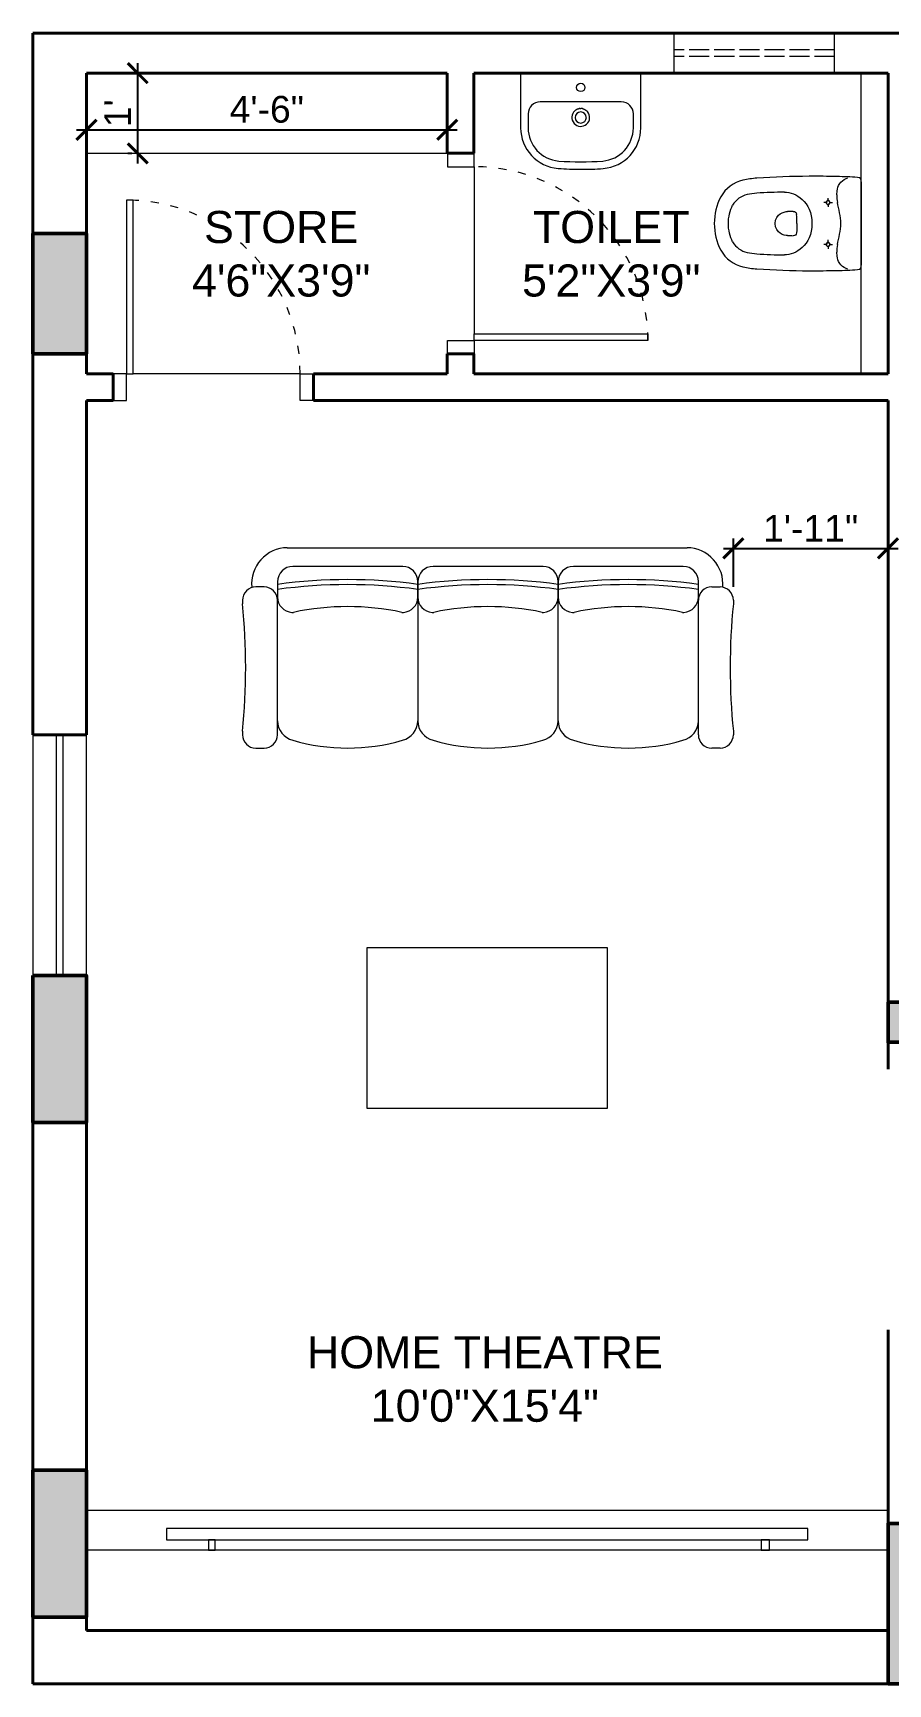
# Model space of a CAD drawing. Header units: inches. Extents: x 4102 to 4399, y 21340 to 21587.
# Drawn here: x 4102.5 to 4230.5, y 21339.9 to 21586.9 of the extents above; entities that cross this region are included whole.
import ezdxf

# ---------------------------------------------------------------- set-up
doc = ezdxf.new("R2010")
doc.units = ezdxf.units.IN
doc.header["$PDMODE"] = 35
doc.header["$PDSIZE"] = 1
doc.linetypes.add('ACAD_ISO02W100', pattern=[15, 12, -3])
doc.linetypes.add('ACAD_ISO03W100', pattern=[30, 12, -18])
for name, color, linetype, lineweight in [('Columns', 6, 'Continuous', 50), ('D & W', 1, 'Continuous', 9), ('Dim Working', 30, 'Continuous', 5), ('Ele', 2, 'Continuous', 18), ('Ele2', 8, 'Continuous', 13), ('FURNITURE', 13, 'Continuous', 5), ('Sanitary', 254, 'Continuous', 5), ('Text', 7, 'Continuous', 20), ('Wall', 5, 'Continuous', 40)]:
    doc.layers.add(name, color=color, linetype=linetype, lineweight=lineweight)
doc.styles.get("Standard").update_dxf_attribs({"font": 'arial.ttf'})
doc.dimstyles.new('Vspan_Standard', dxfattribs={"dimtxt": 4, "dimasz": 3, "dimexe": 1.5, "dimexo": 2, "dimgap": 1, "dimtad": 1, "dimdec": 8, "dimzin": 0, "dimdsep": 46, "dimlunit": 4, "dimtxsty": 'Standard', "dimblk": 'ARCHTICK', "dimcen": 2, "dimdle": 1.5, "dimadec": 0, "dimazin": 0, "dimtfac": 1, "dimtdec": 8, "dimtofl": 0, "dimtmove": 1, "dimatfit": 3, "dimfxl": 1, "dimtolj": 1, "dimtzin": 0, "dimarcsym": 0})

# ---------------------------------------------------------------- blocks, each defined once
blk = doc.blocks.new('_ArchTick')
at = {"color": 0, "linetype": 'ByBlock', "const_width": 0.15}
blk.add_lwpolyline([(-0.5, -0.5), (0.5, 0.5)], dxfattribs=at)
blk = doc.blocks.new('*D21193')
at = {"layer": 'Defpoints', "color": 0}
for p in [(4164.48, 21572.42), (4110.48, 21568.89), (4164.48, 21568.89)]:
    blk.add_point(p, dxfattribs=at)
at = {"layer": 'Dim Working', "color": 0, "lineweight": -2}
for p, q in [((4110.48, 21570.89), (4110.48, 21573.92)), ((4164.48, 21570.89), (4164.48, 21573.92)), ((4108.98, 21572.42), (4165.98, 21572.42))]:
    blk.add_line(p, q, dxfattribs=at)
at = {"layer": 'Dim Working', "color": 0, "lineweight": -2, "xscale": 3, "yscale": 3, "zscale": 3, "rotation": 180}
blk.add_blockref('_ArchTick', (4110.48, 21572.42), dxfattribs=at)
at = {"layer": 'Dim Working', "color": 0, "lineweight": -2, "xscale": 3, "yscale": 3, "zscale": 3}
blk.add_blockref('_ArchTick', (4164.48, 21572.42), dxfattribs=at)
at = {"layer": 'Dim Working', "color": 0, "insert": (4137.48, 21575.46), "char_height": 4, "attachment_point": 5}
blk.add_mtext('\\A1;4\'-6"', dxfattribs=at)
blk = doc.blocks.new('hxdf')
for points in [[(24, -54), (32, -54), (32, -72), (24, -72)], [(321, -72), (313, -72), (313, -54), (321, -54)], [(24, -165), (32, -165), (32, -187), (24, -187)], [(152, -169), (164, -169), (164, -175), (152, -175)], [(248, -169), (266, -169), (266, -175), (248, -175)], [(313, -169), (321, -169), (321, -191), (313, -191)], [(313, -220), (321, -220), (321, -244), (313, -244)], [(24, -239), (32, -239), (32, -261), (24, -261)], [(248, -238), (266, -238), (266, -244), (248, -244)]]:
    blk.add_hatch(color=256).paths.add_polyline_path(points)
at = {"layer": 'Columns'}
for points in [[(24, -54), (32, -54), (32, -72), (24, -72)], [(321, -72), (313, -72), (313, -54), (321, -54)], [(24, -165), (32, -165), (32, -187), (24, -187)], [(152, -169), (164, -169), (164, -175), (152, -175)], [(248, -169), (266, -169), (266, -175), (248, -175)], [(313, -169), (321, -169), (321, -191), (313, -191)], [(313, -220), (321, -220), (321, -244), (313, -244)], [(24, -239), (32, -239), (32, -261), (24, -261)], [(248, -238), (266, -238), (266, -244), (248, -244)]]:
    blk.add_lwpolyline(points, close=True, dxfattribs=at)
blk = doc.blocks.new('*D21205')
at = {"layer": 'Defpoints', "color": 0}
for p in [(4230.48, 21509.79), (4207.33, 21502.02), (4230.48, 21502.02)]:
    blk.add_point(p, dxfattribs=at)
at = {"layer": 'Dim Working', "color": 0, "lineweight": -2}
for p, q in [((4207.33, 21504.02), (4207.33, 21511.29)), ((4230.48, 21504.02), (4230.48, 21511.29)), ((4205.83, 21509.79), (4231.98, 21509.79))]:
    blk.add_line(p, q, dxfattribs=at)
at = {"layer": 'Dim Working', "color": 0, "lineweight": -2, "xscale": 3, "yscale": 3, "zscale": 3, "rotation": 180}
blk.add_blockref('_ArchTick', (4207.33, 21509.79), dxfattribs=at)
at = {"layer": 'Dim Working', "color": 0, "lineweight": -2, "xscale": 3, "yscale": 3, "zscale": 3}
blk.add_blockref('_ArchTick', (4230.48, 21509.79), dxfattribs=at)
at = {"layer": 'Dim Working', "color": 0, "insert": (4218.9, 21512.79), "char_height": 4, "attachment_point": 5}
blk.add_mtext('\\A1;1\'-11"', dxfattribs=at)
blk = doc.blocks.new('*D21209')
at = {"layer": 'Defpoints', "color": 0}
for p in [(4118.15, 21580.89), (4119.25, 21580.89), (4119.25, 21568.89)]:
    blk.add_point(p, dxfattribs=at)
at = {"layer": 'Dim Working', "color": 0, "lineweight": -2}
for p, q in [((4117.25, 21580.89), (4116.65, 21580.89)), ((4118.15, 21567.39), (4118.15, 21582.39)), ((4117.25, 21568.89), (4116.65, 21568.89))]:
    blk.add_line(p, q, dxfattribs=at)
at = {"layer": 'Dim Working', "color": 0, "lineweight": -2, "xscale": 3, "yscale": 3, "zscale": 3}
for p, rotation in [((4118.15, 21580.89), 90), ((4118.15, 21568.89), 270)]:
    blk.add_blockref('_ArchTick', p, dxfattribs=dict(at, rotation=rotation))
at = {"layer": 'Dim Working', "color": 0, "insert": (4115.14, 21574.89), "char_height": 4, "attachment_point": 5, "rotation": 90}
blk.add_mtext("\\A1;1'", dxfattribs=at)

msp = doc.modelspace()

# ---------------------------------------------------------------- hatches: boundary and pattern name
msp.add_hatch(color=256).paths.add_polyline_path([(4230.47722203, 21339.89396546), (4230.47722203, 21363.89396546), (4238.47722203, 21363.89396546), (4238.47722203, 21339.89396546)])

# ---------------------------------------------------------------- linework, layer by layer
at = {"layer": 'Columns'}
msp.add_lwpolyline([(4230.47722203, 21339.89396546), (4230.47722203, 21363.89396546), (4238.47722203, 21363.89396546), (4238.47722203, 21339.89396546)], close=True, dxfattribs=at)
at = {"layer": 'D & W', "linetype": 'ACAD_ISO02W100', "ltscale": 0.25}
for p, q in [((4222.47722203, 21584.39396546), (4198.47722203, 21584.39396546)), ((4222.47722203, 21583.39396546), (4198.47722203, 21583.39396546))]:
    msp.add_line(p, q, dxfattribs=at)
at = {"layer": 'D & W'}
for p, q in [((4164.53124724, 21568.89396546), (4164.53124724, 21566.89396546)), ((4168.53124724, 21566.89396546), (4168.53124724, 21568.89396546)), ((4164.53124724, 21566.89396546), (4168.53124724, 21566.89396546)), ((4117.47722203, 21561.89396546), (4116.47722203, 21561.89396546)), ((4116.47722203, 21561.89396546), (4116.47722203, 21535.89396546)), ((4117.47722203, 21535.89396546), (4117.47722203, 21561.89396546)), ((4164.53124724, 21538.89396546), (4164.53124724, 21540.89396546)), ((4164.53124724, 21540.89396546), (4168.53124724, 21540.89396546)), ((4168.53124724, 21541.89396546), (4194.53124724, 21541.89396546)), ((4168.53124724, 21540.89396546), (4168.53124724, 21541.89396546)), ((4168.53124724, 21540.89396546), (4168.53124724, 21538.89396546)), ((4194.53124724, 21540.89396546), (4168.53124724, 21540.89396546)), ((4194.53124724, 21541.89396546), (4194.53124724, 21540.89396546)), ((4116.47722203, 21535.89396546), (4114.47722203, 21535.89396546)), ((4116.47722203, 21531.89396546), (4116.47722203, 21535.89396546)), ((4116.47722203, 21535.89396546), (4117.47722203, 21535.89396546)), ((4142.47722203, 21531.89396546), (4142.47722203, 21535.89396546)), ((4142.47722203, 21535.89396546), (4144.47722203, 21535.89396546)), ((4114.47722203, 21531.89396546), (4116.47722203, 21531.89396546)), ((4144.47722203, 21531.89396546), (4142.47722203, 21531.89396546)), ((4105.97722203, 21445.89396546), (4105.97722203, 21481.89396546)), ((4106.97722203, 21445.89396546), (4106.97722203, 21481.89396546))]:
    msp.add_line(p, q, dxfattribs=at)
at = {"layer": 'D & W', "linetype": 'ACAD_ISO03W100', "ltscale": 0.1}
for centre in [(4168.53124724, 21540.89396546), (4116.47722203, 21535.89396546)]:
    msp.add_arc(centre, 26, 0, 90, dxfattribs=at)
at = {"layer": 'Ele'}
msp.add_line((4226.47722203, 21535.89396546), (4226.47722203, 21580.89396546), dxfattribs=at)
at = {"layer": 'Ele2'}
for p, q in [((4198.47722203, 21580.89396546), (4198.47722203, 21586.89396546)), ((4222.47722203, 21580.89396546), (4222.47722203, 21586.89396546)), ((4168.53124725, 21566.89396546), (4168.53124724, 21541.89396546)), ((4142.47722203, 21535.89396546), (4117.47722203, 21535.89396546)), ((4102.47722204, 21481.89396546), (4102.47722203, 21445.89396546)), ((4110.47722203, 21445.89396546), (4110.47722203, 21481.89396546))]:
    msp.add_line(p, q, dxfattribs=at)
at = {"layer": 'FURNITURE'}
for p, q in [((4110.47722203, 21568.89396546), (4164.47722203, 21568.89396546)), ((4152.47722203, 21450.01808786), (4152.47722203, 21426.01808786)), ((4188.47722203, 21450.01808786), (4152.47722203, 21450.01808786)), ((4188.47722203, 21426.01808786), (4188.47722203, 21450.01808786)), ((4152.47722203, 21426.01808786), (4188.47722203, 21426.01808786)), ((4110.47722203, 21365.89396546), (4230.47722203, 21365.89396546)), ((4230.47722203, 21359.89396546), (4110.47722203, 21359.89396546))]:
    msp.add_line(p, q, dxfattribs=at)
at = {"layer": 'FURNITURE', "lineweight": 5}
for p, q in [((4140.53906999, 21509.89396546), (4200.41537407, 21509.89396546)), ((4157.83425575, 21507.08570543), (4141.37758906, 21507.08570543)), ((4178.83425575, 21507.08570543), (4162.37758906, 21507.08570543)), ((4199.83425575, 21507.08570543), (4183.37758906, 21507.08570543)), ((4137.08425575, 21504.01976794), (4135.8392556, 21504.01976794)), ((4139.08425575, 21504.79237212), (4139.08425575, 21502.49903881)), ((4160.08425575, 21502.49903881), (4160.08425575, 21504.83570543)), ((4160.08425575, 21504.79237212), (4160.08425575, 21502.49903881)), ((4181.08425575, 21502.49903881), (4181.08425575, 21504.83570543)), ((4181.08425575, 21504.79237212), (4181.08425575, 21502.49903881)), ((4202.08425575, 21502.49903881), (4202.08425575, 21504.83570543)), ((4204.08425575, 21504.01976794), (4205.3292559, 21504.01976794)), ((4133.8392556, 21502.01976794), (4133.8392556, 21501.50086081)), ((4139.08425575, 21481.91022163), (4139.08425575, 21502.01976794)), ((4160.08425575, 21502.49901099), (4160.08425575, 21484.00445303)), ((4181.08425575, 21484.00444635), (4181.08425575, 21502.49901099)), ((4181.08425575, 21484.00444635), (4181.08425575, 21502.49901099)), ((4202.08425575, 21481.91022163), (4202.08425575, 21502.01976794)), ((4207.3292559, 21502.01976794), (4207.3292559, 21501.50086081)), ((4133.8392556, 21482.4291748), (4133.8392556, 21481.91026767)), ((4207.3292559, 21482.4291748), (4207.3292559, 21481.91026767)), ((4135.8392556, 21479.91026767), (4137.08425575, 21479.91026767)), ((4205.3292559, 21479.91026767), (4204.08425575, 21479.91026767)), ((4117.85222203, 21365.89396546), (4223.10222203, 21365.89396546)), ((4122.47722203, 21363.17521546), (4122.47722203, 21361.45646546)), ((4218.47722203, 21363.17521546), (4122.47722203, 21363.17521546)), ((4218.47722203, 21361.45646546), (4218.47722203, 21363.17521546)), ((4122.47722203, 21361.45646546), (4218.47722203, 21361.45646546)), ((4128.72722203, 21361.45646546), (4128.72722203, 21359.89396546)), ((4129.72722203, 21361.45646546), (4128.72722203, 21361.45646546)), ((4129.72722203, 21359.89396546), (4129.72722203, 21361.45646546)), ((4211.47722203, 21361.45646546), (4211.47722203, 21359.89396546)), ((4212.72722203, 21361.45646546), (4211.47722203, 21361.45646546)), ((4212.72722203, 21359.89396546), (4212.72722203, 21361.45646546)), ((4128.72722203, 21359.89396546), (4129.72722203, 21359.89396546)), ((4211.47722203, 21359.89396546), (4212.72722203, 21359.89396546))]:
    msp.add_line(p, q, dxfattribs=at)
for centre, radius, start, end in [((4140.62931552, 21504.45924047), 5.43547421, 90.9513292979, 184.9673375585), ((4200.32512854, 21504.45924047), 5.43547421, 355.0326624394, 89.0486706732), ((4141.37758906, 21504.79237212), 2.29333331, 89.9999999984, 179.9999999955), ((4157.83425575, 21504.83570543), 2.25, 359.9999999998, 89.9999999998), ((4162.37758906, 21504.79237212), 2.29333331, 89.9999999984, 179.9999999955), ((4178.83425575, 21504.83570543), 2.25, 359.9999999999, 89.9999999999), ((4183.37758906, 21504.79237212), 2.29333331, 89.9999999984, 179.9999999955), ((4199.83425575, 21504.83570543), 2.25, 359.9999999998, 89.9999999998), ((4135.8392556, 21502.01976794), 2, 89.9999999999, 179.9999999999), ((4137.08425575, 21502.01976794), 2, 359.9999999998, 89.9999999998), ((4149.58425575, 21427.56550433), 77.54947352, 82.2183975938, 97.7816024059), ((4149.58425575, 21427.36539081), 76.99958704, 82.1624779332, 97.8375220664), ((4170.58425575, 21427.56550433), 77.54947352, 82.2183975937, 97.781602406), ((4170.58425575, 21427.36539081), 76.99958704, 82.1624779332, 97.8375220665), ((4191.58425575, 21427.56550433), 77.54947352, 82.2183975936, 97.781602406), ((4191.58425575, 21427.36539081), 76.99958704, 82.1624779331, 97.8375220666), ((4204.08425575, 21502.01976794), 2, 89.9999999998, 179.9999999998), ((4205.3292559, 21502.01976794), 2, 359.9999999999, 89.9999999999), ((4038.61713139, 21491.9650178), 95.69840772, 354.2812865714, 5.7187134282), ((4141.37758906, 21502.49903881), 2.29333331, 180.0000000025, 266.687327808), ((4157.79092244, 21502.49903881), 2.29333331, 273.3126721903, 359.9999999956), ((4162.37758906, 21502.49903881), 2.29333331, 180.0000000026, 266.687327808), ((4178.79092244, 21502.49903881), 2.29333331, 273.3126721903, 359.9999999956), ((4183.37758906, 21502.49903881), 2.29333331, 180.0000000025, 266.687327808), ((4199.79092244, 21502.49903881), 2.29333331, 273.3126721903, 359.9999999956), ((4302.55138011, 21491.9650178), 95.69840772, 174.2812865714, 185.7187134282), ((4141.30285401, 21501.20786658), 1, 266.6873278325, 279.9014191974), ((4149.58425575, 21462.1684726), 38.9087658, 77.9700983676, 102.0299016337), ((4157.86565749, 21501.20786658), 1, 260.0985808021, 273.3126721681), ((4162.30285401, 21501.20786658), 1, 266.6873278316, 279.9014191965), ((4170.58425575, 21462.1684726), 38.9087658, 77.9700983675, 102.0299016339), ((4178.86565749, 21501.20786658), 1, 260.0985808012, 273.3126721672), ((4183.30285401, 21501.20786658), 1, 266.6873278325, 279.9014191974), ((4191.58425575, 21462.1684726), 38.9087658, 77.9700983673, 102.029901634), ((4199.86565749, 21501.20786658), 1, 260.0985808021, 273.3126721681), ((4135.8392556, 21481.91026767), 2, 179.9999999999, 269.9999999999), ((4137.08425575, 21481.91026767), 2, 269.9999999998, 359.9999999998), ((4142.08427935, 21484.00444635), 3.0000236, 180.0001563294, 256.5147525331), ((4157.08422368, 21484.00445303), 3.00003207, 283.4853750309, 359.9997160856), ((4163.08427935, 21484.00444635), 3.0000236, 180.0001563295, 256.5147525331), ((4178.08422368, 21484.00445303), 3.00003207, 283.4853750309, 359.9997160856), ((4184.08427935, 21484.00444635), 3.0000236, 180.0001563294, 256.5147525331), ((4199.08422368, 21484.00445303), 3.00003207, 283.4853750309, 359.9997160856), ((4204.08425575, 21481.91026767), 2, 179.9999999998, 269.9999999998), ((4205.3292559, 21481.91026767), 2, 269.9999999999, 359.9999999999), ((4149.58425575, 21509.0630875), 29.15281983, 253.6644884711, 286.3355115286), ((4170.58425575, 21509.06308749), 29.15281983, 253.6644884709, 286.3355115288), ((4191.58425575, 21509.06308749), 29.15281982, 253.6644884707, 286.335511529)]:
    msp.add_arc(centre, radius, start, end, dxfattribs=at)
at = {"layer": 'Sanitary', "lineweight": 9}
for p, q in [((4193.47724609, 21580.89396546), (4175.47719797, 21580.89396546)), ((4175.47719797, 21580.89396546), (4175.47719797, 21572.71103158)), ((4193.47719797, 21572.71105565), (4193.47724609, 21580.89396546)), ((4190.55319662, 21576.58666928), (4178.40165653, 21576.58666928)), ((4176.60165653, 21574.78666928), (4176.60165653, 21572.71105565)), ((4192.35319662, 21572.71105565), (4192.35319662, 21574.78666928))]:
    msp.add_line(p, q, dxfattribs=at)
at = {"layer": 'Sanitary'}
for p, q in [((4226.47722203, 21564.61884694), (4226.47722203, 21552.16908398)), ((4221.36360316, 21561.53685222), (4220.85075526, 21561.53685222)), ((4221.50909438, 21561.68434783), (4221.50909438, 21562.2047986)), ((4221.50909438, 21561.38873456), (4221.50909438, 21560.86828379)), ((4221.65555323, 21561.53685222), (4222.16701879, 21561.53685222)), ((4221.50909438, 21555.41488591), (4221.50909438, 21555.93464551)), ((4221.36360316, 21555.26676824), (4220.85075526, 21555.26676824)), ((4221.50909438, 21555.11989469), (4221.50909438, 21554.59944392)), ((4221.65555323, 21555.26676824), (4222.16701879, 21555.26676824))]:
    msp.add_line(p, q, dxfattribs=at)
at = {"layer": 'Sanitary', "lineweight": 9}
msp.add_circle((4184.48019405, 21578.75631483), 0.63046956, dxfattribs=at)
for centre, radius, start, end in [((4178.40165653, 21574.78666928), 1.8, 90, 180), ((4185.29083889, 21572.89311073), 2.92002262, 118.2815992052, 120.6424171158), ((4184.771821, 21573.73569448), 1.93297059, 112.9723243569, 116.5668377097), ((4184.39778123, 21574.84262281), 0.75968326, 101.4089519374, 110.5754349105), ((4184.50792839, 21574.2831574), 1.32988479, 96.1003984182, 101.2927367664), ((4184.52312893, 21574.70300433), 0.90436007, 77.1856963046, 92.5082731579), ((4190.55319662, 21574.78666928), 1.8, 360, 90), ((4184.48175659, 21574.25880121), 1.33315351, 131.3165184927, 40.9902493143), ((4185.35242676, 21573.11380199), 2.76984392, 126.5630286305, 129.2058700392), ((4184.47775246, 21574.25523217), 0.83056861, 0.1696551048, 180.1125486567), ((4184.48263066, 21574.26493097), 0.83552203, 180.7769983421, 0.0078654313), ((4184.17240266, 21574.74285654), 0.75877357, 119.1707225445, 128.2729262795), ((4184.48835179, 21574.23062983), 1.3468969, 42.0789050475, 50.0379263139), ((4181.58493403, 21572.72100428), 6.1077442, 180.093552297, 265.506994994), ((4181.584137, 21572.71048955), 4.98248051, 179.9934901503, 265.4606248179), ((4187.36731587, 21572.71364754), 4.98588142, 274.5729739976, 359.970215056), ((4187.36875198, 21572.71571821), 6.10844777, 274.5154677742, 359.9562662919), ((4184.59967112, 21612.85520018), 46.35497754, 265.6782281515, 269.8525761898), ((4184.47731829, 21610.43563144), 42.81838445, 265.5966034881, 274.4033965119), ((4184.46190083, 21612.15796148), 45.65758914, 270.023212713, 274.2552139086)]:
    msp.add_arc(centre, radius, start, end, dxfattribs=at)
at = {"layer": 'Sanitary'}
for centre, radius, start, end in [((4209.85334607, 21559.96935764), 5.02650004, 102.4665223974, 151.1509440883), ((4211.69868542, 21551.93954974), 13.26551195, 93.7066376353, 102.762138798), ((4218.65852495, 21455.61633766), 109.839516, 89.9961896281, 94.0812687571), ((4219.58831183, 21430.19857432), 135.26042482, 88.6225483949, 90.3907628123), ((4221.93064584, 21508.11189102), 57.31523274, 86.0155592819, 89.0911129325), ((4213.11747303, 21558.39417281), 8.64776619, 152.4447415096, 207.5552584904), ((4210.06190409, 21559.50471292), 3.28332683, 101.7027812612, 149.9658812285), ((4211.57770513, 21552.9392775), 10.02090544, 94.246751836, 102.5752848991), ((4215.47517743, 21493.69764045), 69.39030597, 90.416953048, 93.8337418185), ((4221.5092177, 21561.53665978), 0.29939982, 90.023601082, 179.9763986505), ((4221.50921771, 21561.53690643), 0.29939982, 180.0236011712, 269.9763987397), ((4221.50897105, 21561.53665978), 0.29939982, 0.0236013941, 89.9763989625), ((4221.50897105, 21561.53690643), 0.29939982, 270.0236012158, 359.9763987842), ((4229.17709782, 21562.66750351), 6.37150753, 180.0133752714, 190.0339961886), ((4216.37723548, 21539.20804043), 21.00638955, 90.2023003649, 92.5539817262), ((4203.85118015, 21558.55925463), 12.98371548, 359.28491287, 5.3378677239), ((4216.40869051, 21578.88764772), 22.31398937, 267.5149313764, 269.7287865226), ((4209.85334607, 21556.81898798), 5.02650004, 208.8490559362, 257.5334776271), ((4210.06331117, 21557.28544296), 3.28552038, 210.0512543785, 258.2800831963), ((4211.57770513, 21563.84892989), 10.02090544, 257.4247151036, 265.7532481667), ((4215.421438, 21621.94992666), 68.2486288, 266.1472467288, 269.6211881398), ((4221.50921771, 21555.26685227), 0.29939982, 90.0236012603, 179.9763988288), ((4221.50921771, 21555.26709892), 0.29939982, 180.0236011712, 269.9763987397), ((4221.50897105, 21555.26685227), 0.29939982, 0.0236012158, 89.9763987842), ((4221.50897105, 21555.26709892), 0.29939982, 270.0236012158, 359.9763987842), ((4229.17709782, 21554.12098034), 6.37150753, 169.9660038115, 179.9866247286), ((4211.68266777, 21564.76842741), 13.18359075, 257.2285964932, 266.3400548261), ((4218.64407516, 21660.76677756), 109.43359635, 265.9111516529, 270.0113899407), ((4219.61066372, 21686.59514148), 135.265258, 269.5997830923, 271.3679318233), ((4221.91669498, 21608.70189396), 57.3408918, 270.9224219792, 273.996628618)]:
    msp.add_arc(centre, radius, start, end, dxfattribs=at)
at = {"layer": 'Sanitary', "lineweight": 9}
for points in [[(4184.01307726, 21575.51507914), (4184.03593798, 21575.52277959), (4184.05494847, 21575.53048004), (4184.07395896, 21575.53745858)], [(4184.07205791, 21575.53457091), (4184.09299352, 21575.54443711), (4184.11224465, 21575.55069373), (4184.13149578, 21575.55670971)], [(4184.36604675, 21575.59990443), (4184.40647412, 21575.60977064), (4184.4469015, 21575.61169575), (4184.48781015, 21575.61145511)], [(4184.71901624, 21575.58041266), (4184.76281256, 21575.5763218), (4184.80083354, 21575.56573367), (4184.83885453, 21575.55394236)], [(4184.8367369, 21575.54773387), (4184.85791315, 21575.54773387), (4184.87692364, 21575.54123661), (4184.89545285, 21575.53425807)], [(4184.88914811, 21575.52800146), (4184.91417458, 21575.52727954), (4184.93270379, 21575.52006037), (4184.95099236, 21575.51260055)], [(4184.94788812, 21575.50848562), (4184.98759358, 21575.49693494), (4185.02320817, 21575.48033084), (4185.05834148, 21575.46204227)], [(4185.05246989, 21575.45609848), (4185.09337854, 21575.44406653), (4185.1275493, 21575.42433412), (4185.16123878, 21575.40363915)], [(4185.15705166, 21575.39733441), (4185.19507264, 21575.38289606), (4185.22779956, 21575.3609979), (4185.26004521, 21575.33741526)], [(4185.25479928, 21575.33200088), (4185.2918577, 21575.31395294), (4185.32338143, 21575.28916711), (4185.35370196, 21575.26293745)]]:
    msp.add_open_spline(points, degree=3, dxfattribs=at)
at = {"layer": 'Sanitary'}
for points in [[(4214.97021451, 21563.08610906), (4216.61796303, 21563.11652052), (4219.09235048, 21561.67957876), (4219.09235048, 21558.39721396)], [(4222.80559046, 21562.66601613), (4222.80559046, 21562.95216037), (4222.8753986, 21563.23346643), (4222.91133942, 21563.50924314)], [(4222.91133942, 21563.50924314), (4223.01639721, 21564.33795558), (4223.6937435, 21565.00839017), (4224.48029459, 21565.20744704)], [(4226.47722203, 21564.61884694), (4226.47722203, 21565.18491491), (4226.37976711, 21565.23606146), (4225.91322757, 21565.28859036)], [(4206.57941461, 21558.39721396), (4206.57941461, 21559.30886676), (4206.81095645, 21560.39192965), (4207.21943773, 21561.14806928)], [(4223.43248136, 21558.39735219), (4223.43248136, 21559.47281221), (4223.07652898, 21560.52822831), (4222.90304539, 21561.55737996)], [(4207.21943773, 21555.64013811), (4206.81095645, 21556.39627773), (4206.57941461, 21557.47934062), (4206.57941461, 21558.39721396)], [(4213.56879887, 21558.39721396), (4213.64068052, 21559.91364023), (4214.938006, 21560.17006418), (4215.44117753, 21560.19356395)], [(4215.44117753, 21556.59464343), (4214.938006, 21556.6181432), (4213.64068052, 21556.87456715), (4213.56879887, 21558.39721396)], [(4219.09235048, 21558.39721396), (4219.09235048, 21555.10862862), (4216.61796303, 21553.67237803), (4214.97021451, 21553.70278949)], [(4216.30306612, 21560.21429904), (4216.59404856, 21560.21429904), (4216.74817939, 21560.10163838), (4216.77859086, 21559.76711226)], [(4216.83388443, 21558.39721396), (4216.83388443, 21557.79727867), (4216.82282572, 21557.51597262), (4216.77859086, 21557.02109512)], [(4222.90304539, 21555.23110389), (4223.07652898, 21556.26025554), (4223.43248136, 21557.31498047), (4223.43248136, 21558.39735219)], [(4216.77859086, 21557.02109512), (4216.74817939, 21556.686569), (4216.59404856, 21556.57390834), (4216.30306612, 21556.57390834)], [(4222.91133942, 21553.27924072), (4222.8753986, 21553.55501742), (4222.80559046, 21553.83632348), (4222.80559046, 21554.12246773)], [(4224.48029459, 21551.58103682), (4223.6937435, 21551.78009368), (4223.01639721, 21552.45052827), (4222.91133942, 21553.27924072)], [(4225.91322757, 21551.50044643), (4226.37976711, 21551.55228416), (4226.47722203, 21551.60343071), (4226.47722203, 21552.16949868)]]:
    msp.add_open_spline(points, degree=3, dxfattribs=at)
at = {"layer": 'Wall'}
for p, q in [((4102.47722203, 21481.89396546), (4102.47722203, 21586.89396546)), ((4102.47722203, 21586.89396546), (4242.97722203, 21586.89396546)), ((4110.47722203, 21580.89396546), (4164.47722203, 21580.89396546)), ((4110.47722203, 21535.89396546), (4110.47722203, 21580.89396546)), ((4164.47722203, 21568.89396546), (4164.47722203, 21580.89396546)), ((4168.47722203, 21568.89396546), (4168.47722203, 21580.89396546)), ((4168.47722203, 21580.89396546), (4230.47722203, 21580.89396546)), ((4230.47722203, 21535.89396546), (4230.47722203, 21580.89396546)), ((4164.53124724, 21568.89396546), (4168.53124724, 21568.89396546)), ((4164.47722203, 21535.89396546), (4164.47722203, 21538.89396546)), ((4164.53124724, 21538.89396546), (4168.53124724, 21538.89396546)), ((4168.47722203, 21535.89396546), (4168.47722203, 21538.89396546)), ((4110.47722203, 21535.89396546), (4114.47722203, 21535.89396546)), ((4114.47722203, 21531.89396546), (4114.47722203, 21535.89396546)), ((4144.47722203, 21535.89396546), (4164.47722203, 21535.89396546)), ((4144.47722203, 21531.89396546), (4144.47722203, 21535.89396546)), ((4168.47722203, 21535.89396546), (4230.47722203, 21535.89396546)), ((4110.47722203, 21531.89396546), (4114.47722203, 21531.89396546)), ((4110.47722203, 21481.89396546), (4110.47722203, 21531.89396546)), ((4144.47722203, 21531.89396546), (4230.47722203, 21531.89396546)), ((4230.47722203, 21431.89396546), (4230.47722203, 21531.89396546)), ((4110.47722203, 21481.89396546), (4102.47722204, 21481.89396546)), ((4102.47722203, 21339.89396546), (4102.47722204, 21445.89396546)), ((4110.47722203, 21445.89396546), (4102.47722203, 21445.89396546)), ((4110.47722203, 21347.89396546), (4110.47722203, 21445.89396546)), ((4230.47722203, 21345.89396546), (4230.47722203, 21392.89396546)), ((4110.47722203, 21347.89396546), (4230.47722203, 21347.89396546)), ((4276.47722203, 21339.89396546), (4102.47722203, 21339.89396546))]:
    msp.add_line(p, q, dxfattribs=at)

# ---------------------------------------------------------------- block references
at = {"rotation": 360}
msp.add_blockref('hxdf', (4078.47722203, 21610.89396546), dxfattribs=at)

# ---------------------------------------------------------------- texts
at = {"layer": 'Text', "ltscale": 4, "char_height": 4.8, "attachment_point": 2}
for s, insert, width in [('{\\pxqc;STORE\\P4\'6"X3\'9"}', (4139.63267412, 21560.2728425), 72.5734238632), ('{\\pxqc;TOILET\\P5\'2"X3\'9"}', (4189.04437502, 21560.2728425), 72.5734238632), ('{\\pxqc;HOME THEATRE\\P10\'0"X15\'4"}', (4170.12372397, 21391.92690845), 108.5734238632)]:
    msp.add_mtext(s, dxfattribs=dict(at, insert=insert, width=width))

# ---------------------------------------------------------------- dimensions: what is measured, and where the dimension line sits
at = {"layer": 'Dim Working'}
dim = msp.add_linear_dim(base=(4118.1517678425, 21580.8939654573), p1=(4119.2489589087, 21568.8939654573), p2=(4119.2489589087, 21580.8939654573), angle=90, dimstyle='Vspan_Standard', override={"dimlfac": 1}, dxfattribs=at)
dim.commit()
dim.dimension.update_dxf_attribs({"geometry": '*D21209', "text_midpoint": (4115.1437678425, 21574.8939654573)})
for base, p1, p2, override, picture, middle in [((4164.4772220305, 21572.4151421893), (4110.4772220305, 21568.8939654573), (4164.4772220305, 21568.8939654573), {"dimlfac": 1}, '*D21193', (4137.4772220305, 21575.4571421893)), ((4230.47722203, 21509.78555414), (4207.3292559, 21502.01976794), (4230.47722203, 21502.01976794), {"dimdec": 1, "dimlfac": 1}, '*D21205', (4218.90323897, 21512.79355414))]:
    dim = msp.add_linear_dim(base=base, p1=p1, p2=p2, dimstyle='Vspan_Standard', override=override, dxfattribs=at)
    dim.commit()
    dim.dimension.update_dxf_attribs({"geometry": picture, "text_midpoint": middle})

doc.saveas('drawing.dxf')
